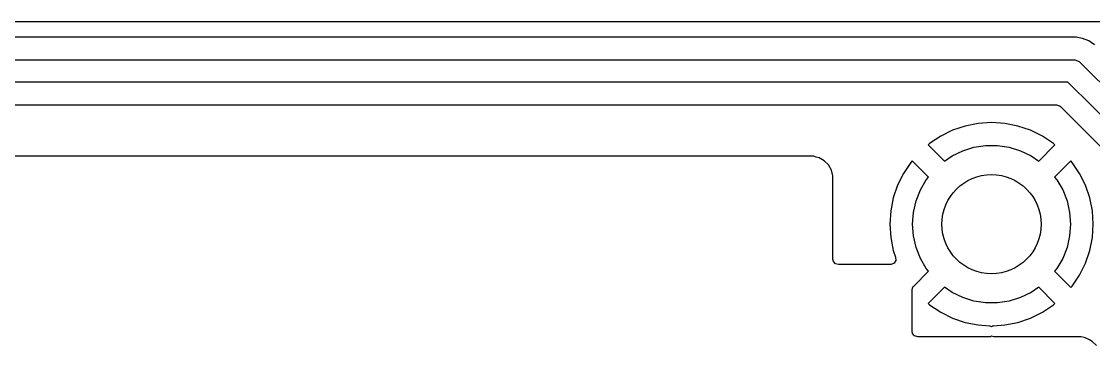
# Model space of a CAD drawing. Extents: x 68 to 141, y -145.2 to -105.
# Drawn here: x 97 to 120.76, y -112.19 to -105 of the extents above; entities that cross this region are included whole.
import ezdxf

# ---------------------------------------------------------------- set-up
doc = ezdxf.new("R2010")
doc.units = 0
doc.layers.add('BLACK', color=7, linetype='CONTINUOUS')

msp = doc.modelspace()

# ---------------------------------------------------------------- linework, layer by layer
at = {"layer": 'BLACK', "linetype": 'CONTINUOUS'}
for p, q in [((68.1245, -105.0005), (140.8755, -105.0005)), ((120.373918, -105.3495), (89.026082, -105.3495)), ((120.37392, -105.3495), (120.373918, -105.3495)), ((120.518907, -105.37834), (120.37392, -105.3495)), ((120.518917, -105.378343), (120.518907, -105.37834)), ((120.655491, -105.434913), (120.518917, -105.378343)), ((120.704729, -105.467813), (120.655491, -105.434913)), ((120.778414, -105.517046), (120.704729, -105.467812)), ((120.704729, -105.467812), (120.704729, -105.467813)), ((89.051227, -105.854804), (120.3, -105.85)), ((120.3, -105.85), (120.348773, -105.854804)), ((120.348773, -105.854804), (120.438893, -105.892133)), ((120.438893, -105.892133), (120.439074, -105.892314)), ((120.439074, -105.892314), (121.607736, -107.054561)), ((120.192043, -106.34522), (89.197298, -106.349985)), ((121.360925, -107.507685), (120.192043, -106.34522)), ((89.46223, -106.8505), (119.93777, -106.8505)), ((119.93777, -106.8505), (120.004809, -106.870185)), ((120.004809, -106.870185), (120.025451, -106.886819)), ((120.025451, -106.886819), (121.02158, -107.882948)), ((117.9164, -107.322005), (117.637111, -107.416812)), ((117.916415, -107.322001), (117.9164, -107.322005)), ((118.205675, -107.264464), (117.916415, -107.322001)), ((118.205687, -107.264462), (118.205675, -107.264464)), ((118.5, -107.245172), (118.205687, -107.264462)), ((118.794312, -107.264462), (118.5, -107.245172)), ((118.794324, -107.264464), (118.794312, -107.264462)), ((119.083584, -107.322001), (118.794324, -107.264464)), ((119.083599, -107.322005), (119.083584, -107.322001)), ((119.362888, -107.416812), (119.083599, -107.322005)), ((117.37258, -107.547265), (117.127346, -107.711126)), ((117.372593, -107.547258), (117.37258, -107.547265)), ((117.637111, -107.416812), (117.372593, -107.547258)), ((119.627406, -107.547258), (119.362888, -107.416812)), ((119.627419, -107.547265), (119.627406, -107.547258)), ((119.872649, -107.711123), (119.627419, -107.547265)), ((117.127339, -107.711131), (117.093959, -107.740403)), ((117.093959, -107.740403), (117.093959, -107.740405)), ((117.093959, -107.740405), (117.454354, -108.1008)), ((117.127346, -107.711126), (117.127339, -107.711131)), ((117.625, -107.984456), (117.860653, -107.870971)), ((117.860653, -107.870971), (118.110588, -107.793876)), ((118.110588, -107.793876), (118.369222, -107.754893)), ((118.369222, -107.754893), (118.630778, -107.754893)), ((118.630778, -107.754893), (118.889412, -107.793876)), ((118.889412, -107.793876), (119.139347, -107.870971)), ((119.139347, -107.870971), (119.375, -107.984456)), ((119.545645, -108.100799), (119.90604, -107.740405)), ((119.90604, -107.740405), (119.872649, -107.711123)), ((114.551271, -107.9925), (94.565892, -107.9925)), ((114.614918, -108.009554), (114.551271, -107.9925)), ((114.678566, -108.026608), (114.614918, -108.009554)), ((114.719947, -108.0505), (114.678566, -108.026608)), ((114.792693, -108.0925), (114.719947, -108.0505)), ((114.885879, -108.185686), (114.792693, -108.0925)), ((116.740403, -108.093959), (116.711131, -108.127339)), ((116.740405, -108.093959), (116.740403, -108.093959)), ((117.101356, -108.45491), (116.740405, -108.093959)), ((117.454354, -108.1008), (117.625, -107.984456)), ((119.375, -107.984456), (119.545645, -108.100799)), ((120.259593, -108.093958), (119.898642, -108.454908)), ((120.288876, -108.12735), (120.259593, -108.093958)), ((114.951771, -108.299814), (114.885879, -108.185686)), ((114.985879, -108.427108), (114.951771, -108.299814)), ((116.711126, -108.127346), (116.547265, -108.37258)), ((116.711131, -108.127339), (116.711126, -108.127346)), ((120.452734, -108.37258), (120.288876, -108.12735)), ((114.985879, -108.42711), (114.985879, -108.427108)), ((114.985879, -110.272756), (114.985879, -108.42711)), ((116.547258, -108.372593), (116.416812, -108.637111)), ((116.547265, -108.37258), (116.547258, -108.372593)), ((116.923304, -108.740703), (117.054082, -108.51419)), ((117.054082, -108.51419), (117.101356, -108.45491)), ((119.898642, -108.454908), (119.945918, -108.51419)), ((119.945918, -108.51419), (120.076696, -108.740703)), ((120.452741, -108.372593), (120.452734, -108.37258)), ((120.583187, -108.637111), (120.452741, -108.372593)), ((116.416812, -108.637111), (116.322005, -108.9164)), ((116.827748, -108.984178), (116.923304, -108.740703)), ((120.076696, -108.740703), (120.172252, -108.984178)), ((120.677994, -108.9164), (120.583187, -108.637111)), ((116.322001, -108.916415), (116.264464, -109.205675)), ((116.322005, -108.9164), (116.322001, -108.916415)), ((116.769546, -109.239176), (116.827748, -108.984178)), ((120.172252, -108.984178), (120.230454, -109.239176)), ((120.677998, -108.916415), (120.677994, -108.9164)), ((120.735535, -109.205675), (120.677998, -108.916415)), ((116.264462, -109.205687), (116.245172, -109.5)), ((116.264464, -109.205675), (116.264462, -109.205687)), ((116.75, -109.5), (116.769546, -109.239176)), ((120.230454, -109.239176), (120.25, -109.5)), ((120.735537, -109.205687), (120.735535, -109.205675)), ((120.754827, -109.5), (120.735537, -109.205687)), ((116.245172, -109.5), (116.264462, -109.794312)), ((116.769546, -109.760824), (116.75, -109.5)), ((120.25, -109.5), (120.230454, -109.760824)), ((120.735537, -109.794312), (120.754827, -109.5)), ((116.827748, -110.015822), (116.769546, -109.760824)), ((120.230454, -109.760824), (120.172252, -110.015822)), ((116.264462, -109.794312), (116.264464, -109.794324)), ((116.264464, -109.794324), (116.322001, -110.083584)), ((120.677998, -110.083584), (120.735535, -109.794324)), ((120.735535, -109.794324), (120.735537, -109.794312)), ((116.322001, -110.083584), (116.322005, -110.083599)), ((116.322005, -110.083599), (116.372686, -110.232897)), ((116.372686, -110.232897), (116.375596, -110.302706)), ((116.923304, -110.259297), (116.827748, -110.015822)), ((120.172252, -110.015822), (120.076696, -110.259297)), ((120.583187, -110.362888), (120.677994, -110.083599)), ((120.677994, -110.083599), (120.677998, -110.083584)), ((114.997085, -110.324267), (114.985879, -110.272756)), ((115.04284, -110.377071), (114.997085, -110.324267)), ((115.109879, -110.396756), (115.04284, -110.377071)), ((116.255267, -110.396756), (115.109879, -110.396756)), ((116.27801, -110.394653), (116.255267, -110.396756)), ((116.340302, -110.363006), (116.27801, -110.394653)), ((116.375596, -110.302706), (116.340302, -110.363006)), ((117.054082, -110.48581), (116.923304, -110.259297)), ((117.101355, -110.545089), (117.054082, -110.48581)), ((119.945918, -110.48581), (119.898643, -110.54509)), ((120.076696, -110.259297), (119.945918, -110.48581)), ((120.452741, -110.627406), (120.583187, -110.362888)), ((116.775301, -110.871144), (117.101355, -110.545089)), ((119.898643, -110.54509), (120.259593, -110.906039)), ((120.288877, -110.872648), (120.452734, -110.627419)), ((120.452734, -110.627419), (120.452741, -110.627406)), ((116.738982, -110.958825), (116.758667, -110.891786)), ((116.738982, -111.875594), (116.738982, -110.958825)), ((116.758667, -110.891786), (116.775301, -110.871144)), ((117.454352, -110.899198), (117.093958, -111.259593)), ((117.625, -111.015544), (117.454352, -110.899198)), ((119.545646, -110.899199), (119.375, -111.015544)), ((119.906039, -111.259593), (119.545646, -110.899199)), ((120.259593, -110.906039), (120.288877, -110.872648)), ((117.860653, -111.129029), (117.625, -111.015544)), ((118.110588, -111.206124), (117.860653, -111.129029)), ((119.139347, -111.129029), (118.889412, -111.206124)), ((119.375, -111.015544), (119.139347, -111.129029)), ((117.093958, -111.259593), (117.12735, -111.288876)), ((117.12735, -111.288876), (117.37258, -111.452734)), ((118.369222, -111.245107), (118.110588, -111.206124)), ((118.630778, -111.245107), (118.369222, -111.245107)), ((118.889412, -111.206124), (118.630778, -111.245107)), ((119.627419, -111.452734), (119.872648, -111.288877)), ((119.872648, -111.288877), (119.906039, -111.259593)), ((117.37258, -111.452734), (117.372593, -111.452741)), ((117.372593, -111.452741), (117.637111, -111.583187)), ((117.637111, -111.583187), (117.9164, -111.677994)), ((119.083599, -111.677994), (119.362888, -111.583187)), ((119.362888, -111.583187), (119.627406, -111.452741)), ((119.627406, -111.452741), (119.627419, -111.452734)), ((116.750188, -111.927105), (116.738982, -111.875594)), ((117.9164, -111.677994), (117.916415, -111.677998)), ((117.916415, -111.677998), (118.205675, -111.735535)), ((118.205675, -111.735535), (118.205687, -111.735537)), ((118.205687, -111.735537), (118.454709, -111.751859)), ((118.454709, -111.751859), (118.500038, -111.768459)), ((118.500038, -111.768459), (118.518466, -111.756617)), ((118.518466, -111.756617), (118.545291, -111.751859)), ((118.545291, -111.751859), (118.794312, -111.735537)), ((118.794312, -111.735537), (118.794324, -111.735535)), ((118.794324, -111.735535), (119.083584, -111.677998)), ((119.083584, -111.677998), (119.083599, -111.677994)), ((116.795943, -111.979909), (116.750188, -111.927105)), ((116.862982, -111.999594), (116.795943, -111.979909)), ((118.446599, -111.999594), (116.862982, -111.999594)), ((118.473678, -111.996601), (118.446599, -111.999594)), ((118.49777, -111.983258), (118.473678, -111.996601)), ((118.553401, -111.999594), (118.49777, -111.983258)), ((120.487879, -111.999594), (118.553401, -111.999594)), ((120.48788, -111.999594), (120.487879, -111.999594)), ((120.551527, -112.016648), (120.48788, -111.999594)), ((120.615175, -112.033702), (120.551527, -112.016648)), ((120.672238, -112.066648), (120.615175, -112.033702)), ((120.729302, -112.099594), (120.672238, -112.066648)), ((120.822488, -112.19278), (120.729302, -112.099594))]:
    msp.add_line(p, q, dxfattribs=at)
at = {"layer": 'BLACK'}
msp.add_circle((118.5, -109.5), 1.1, dxfattribs=at)

doc.saveas('drawing.dxf')
